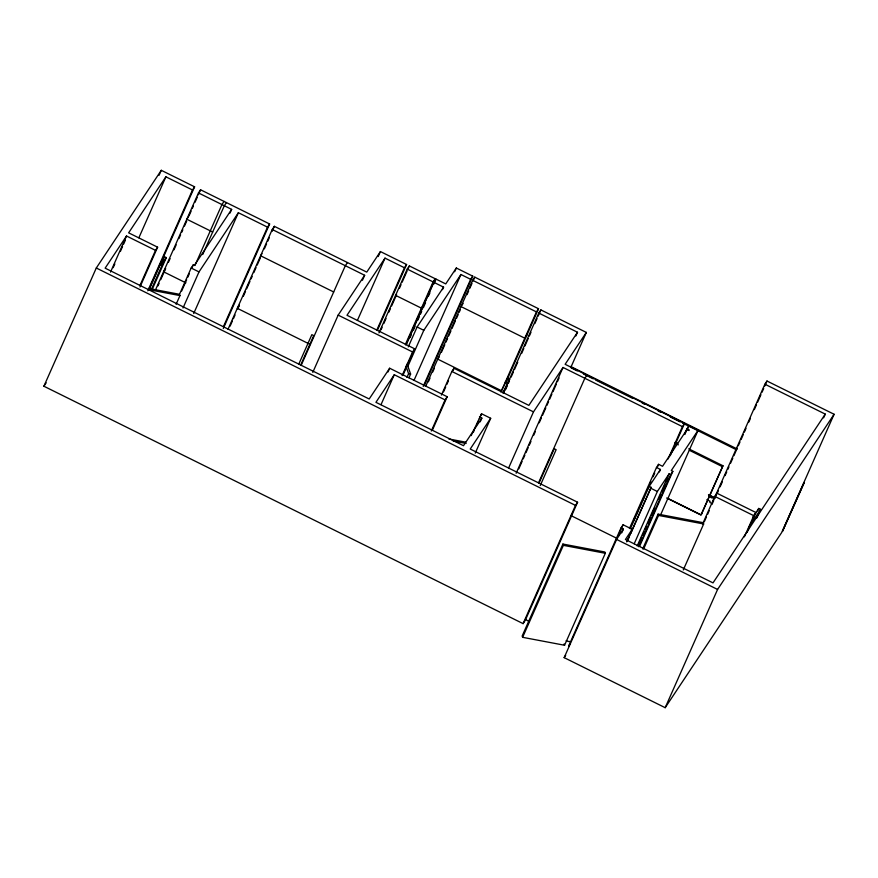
<?xml version="1.0" encoding="UTF-8"?>
<svg xmlns="http://www.w3.org/2000/svg" width="878" height="878" viewBox="0 0 878 878"><rect width="100%" height="100%" fill="white"/><g stroke="black" fill="none" stroke-linecap="round" stroke-linejoin="round"><path stroke-width="1.32" d="M471.19 435.598L481.561 413.768L490.681 418.279L470.224 449.031L577.592 502.227L525.198 620.472L523.09 623.632L43.9 386.232L96.295 267.999L161.278 170.31L194.598 186.816L149.37 288.873M110.529 272.092L126.52 235.995L155.516 250.362L157.623 247.19L128.627 232.835L165.898 176.807L192.491 189.988L194.598 186.816M113.185 267.68L114.842 263.949M120.352 251.503L122.558 246.52M123.666 244.029L125.324 240.298M159.072 175.282L161.278 170.31M138.867 237.795L165.898 176.807M140.074 285.207L155.516 250.362M139.975 287.018L157.623 247.19M147.822 290.794L192.491 189.988M149.172 289.081L161.761 260.678L164.427 256.672L166.315 257.605L152.081 289.718M160.597 265.31L164.427 256.672M151.609 288.785L163.648 261.611L166.315 257.605M155.351 290.245L198.472 192.94L200.579 189.78L269.623 223.989L223.297 328.537M158.007 285.844L159.094 283.385M160.729 279.687L165.646 268.602L163.538 271.774L185.862 282.837M168.411 262.346L170.08 258.593M173.965 249.835L176.182 244.83M178.947 238.575L180.616 234.821M181.724 232.319L182.833 229.816M184.49 226.063L186.718 221.058M188.935 216.054L191.152 211.049M192.26 208.547L193.369 206.045M195.026 202.291L197.243 197.287M198.351 194.784L200.579 189.78M179.573 294.163L191.163 268.02L193.27 264.849L194.378 265.408L231.649 209.381L198.472 192.94M181.68 290.991L186.641 279.786M187.749 277.294L189.407 273.563M192.161 267.34L193.27 264.849M176.116 304.293L179.968 295.59L179.518 294.295L148.492 288.423L148.942 289.718L179.968 295.59M194.905 265.562L221.936 204.574L224.044 201.402M202.697 254.554L224.318 205.759L226.425 202.588M183.008 308.002L198.999 271.906L238.377 212.717L267.516 227.15L269.623 223.989M229.992 213.113L231.649 209.381M193.698 313.523L238.377 212.717M223.396 326.726L267.516 227.15M228.039 329.261L272.246 229.498L274.353 226.326L366.763 272.114L380.426 251.558L406.58 264.519L377.353 330.479M230.135 326.089L232.319 321.161M233.416 318.703L235.052 315.004M237.784 308.847L239.42 305.149L237.312 308.321L310.395 344.527M243.305 296.391L245.522 291.386M246.63 288.884L249.956 281.377M251.064 278.875L252.173 276.372M253.83 272.619L256.047 267.614M257.155 265.112L260.492 257.605M264.366 248.847L266.583 243.843M267.691 241.34L269.359 237.587M272.136 231.331L274.353 226.326M298.707 364.304L311.844 334.661L313.731 335.594L300.594 365.237M301.121 365.467L345.328 265.705L347.479 262.555M312.787 372.371L338.162 315.114L364.655 275.275L272.246 229.498M362.449 280.258L364.655 275.275M378.22 256.541L380.426 251.558M357.423 320.36L385.003 258.132L404.429 267.757L406.58 264.519M376.86 329.985L404.429 267.757M378.956 332.905L407.238 269.096L409.346 265.924L435.203 278.743L405.812 345.054M381.063 329.744L382.171 327.242M383.84 323.488L386.057 318.484M388.833 312.228L390.49 308.474M391.599 305.972L396.593 294.712M399.369 288.456L401.026 284.702M402.135 282.2L407.129 270.94M408.237 268.438L409.346 265.924M387.999 371.965L389.656 368.233L447.187 396.735L432.305 430.341M405.373 344.461L433.095 281.904L435.203 278.743M406.294 344.571L433.875 282.343L436.026 279.105L445.739 283.912L456.319 268.009L472.759 276.153L424.217 385.672M410.103 337.602L411.2 335.111M413.406 330.128L415.064 326.396M417.818 320.174L419.475 316.442M420.584 313.951L421.681 311.46M423.339 307.728L425.545 302.745M428.299 296.523L429.957 292.791M433.82 284.077L436.026 279.105M381.041 404.604L394.277 374.73L445.08 399.907L447.187 396.735M408.259 346.898L417.094 326.989L443.588 287.15L433.875 282.343M402.102 375.63L412.583 351.979L414.69 348.818L346.986 315.279L385.003 258.132M403.101 374.95L414.69 348.818M407.82 366.411L423.811 330.315L460.939 274.507L470.652 279.314L472.759 276.153M442.479 289.641L443.588 287.15M406.942 377.419L408.588 373.699L405.976 366.192M454.661 271.741L456.319 268.009M408.961 377.803L410.619 374.072L407.129 364.074M414.054 380.295L460.939 274.507M423.218 386.353L470.652 279.314M425.72 386.232L472.649 280.312L474.757 277.141L538.543 308.738L506.101 381.985M428.365 381.831L430.011 378.133M432.733 371.976L434.369 368.288M441.491 352.21L444.817 344.703M445.925 342.2L447.593 338.447M448.702 335.945L450.919 330.94M452.027 328.438L455.353 320.931M456.461 318.429L458.129 314.675M459.238 312.173L460.346 309.671M466.997 294.657L468.665 290.903M469.774 288.401L471.991 283.396M473.099 280.894L474.757 277.141M441.404 395.1L451.885 371.46L453.992 368.288L528.863 405.384L577.505 332.257L538.796 313.073L503.5 392.729M443.511 391.939L445.717 386.957M446.825 384.465L448.482 380.734M452.894 370.779L453.992 368.288M431.296 431.021L445.08 399.907M473.286 432.437L474.394 429.946M476.6 424.963L478.258 421.231M479.355 418.74L481.561 413.768M480.189 421.846L481.846 418.115L479.454 416.929M500.844 391.961L507.747 378.275L509.624 379.208L503.61 392.795M538.543 308.738L536.436 311.909L501.503 390.732L437.727 359.135L439.132 357.028M475.239 453.125L490.681 418.279M502.721 392.894L509.624 379.208M505.607 389.569L507.264 385.837M508.362 383.346L509.47 380.854M511.117 377.123L513.323 372.14M514.431 369.649L517.735 362.186M521.598 353.472L523.804 348.489M524.912 346.009L528.216 338.535M529.324 336.044L530.981 332.312M534.834 323.598L537.04 318.626M538.148 316.135L540.903 309.912L586.339 332.422L570.898 367.267M508.669 467.886L533.484 411.881L563.028 367.465L682.425 426.62L684.533 423.459L565.125 364.304L586.339 332.422M575.847 335.989L577.505 332.257M516.143 473.264L563.028 367.465M518.799 468.852L522.114 461.378M523.211 458.898L524.868 455.155M525.966 452.675L528.172 447.692M529.28 445.201L530.938 441.469M533.692 435.247L535.35 431.515M539.213 422.801L541.419 417.818M542.516 415.327L545.831 407.864M546.928 405.373L548.585 401.641M549.683 399.15L551.889 394.178M552.997 391.687L556.301 384.213M557.409 381.732L559.066 377.99M538.532 482.834L584.847 378.275L586.965 375.125M538.927 483.339L554.248 448.757L556.136 449.69L540.266 485.512M523.09 623.632L575.485 505.399L577.592 502.227M562.919 544.053L522.158 636.023L522.619 637.318L564.565 645.253L605.315 553.294L604.865 551.999L562.919 544.053L563.369 545.348L522.619 637.318M626.705 541.737L632.226 529.291L623.106 524.781L620.998 527.941L568.604 646.186L570.009 644.068M713.046 501.195L764.892 384.202L766.999 381.03L834.1 414.273L781.705 532.507L665.184 707.69L564.159 657.644L617.036 538.466M618.145 535.975L623.106 524.781M621.734 532.858L623.391 529.127L620.998 527.941M629.46 528.468L656.481 467.48L658.588 464.319L662.55 466.284L686.98 429.551L688.967 430.538L689.307 430.033L686.914 428.848L684.708 433.82M633.773 520.325L635.431 516.593M636.528 514.102L637.637 511.611M639.283 507.879L641.489 502.896M642.597 500.405L644.254 496.674M647.009 490.451L648.666 486.719M649.764 484.228L650.872 481.737M653.078 476.765L654.725 473.033M657.49 466.811L658.588 464.319M630.426 528.699L649.182 486.39L660.443 469.445L656.481 467.48M626.925 541.682L651.169 487.367L649.182 486.39M627.452 540.892L629.109 537.149M630.755 533.418L651.169 487.367M659.345 471.936L660.443 469.445M668.081 458.985L682.425 426.62M670.188 455.814L684.533 423.459M634.201 543.767L657.359 491.493L669.157 473.769L670.726 474.537L672.833 471.365L671.264 470.597L698.142 430.198L689.021 425.676L686.914 428.848M684.774 434.533L686.98 429.551M687.364 429.419L689.021 425.676M637.176 545.951L669.157 473.769M638.174 545.271L641.478 537.808M642.586 535.317L644.243 531.585M645.341 529.094L646.449 526.602M648.107 522.871L650.313 517.888M651.41 515.397L654.725 507.934M658.577 499.22L660.783 494.248M661.891 491.757L665.195 484.283M666.303 481.802L667.96 478.06M638.734 546.731L670.726 474.537M639.733 546.05L672.833 471.365M642.663 548.926L658.083 514.135L703.201 522.673L703.662 523.968L683.282 569.954M643.662 548.98L658.533 515.43L658.083 514.135M660.629 514.826L698.142 430.198M688.747 448.812L722.967 465.757L701.028 514.815L668.037 498.474M701.621 513.937L722.967 465.757M702.718 523.782L714.846 496.399L716.953 493.227L755.881 512.511L747.057 532.43M704.266 521.861L706.472 516.879M707.58 514.387L709.237 510.656M711.992 504.433L713.649 500.701M714.747 498.21L716.953 493.227M717.359 493.041L718.467 490.561M720.125 486.818L722.331 481.846M725.085 475.624L726.743 471.892M727.84 469.401L728.949 466.909M730.595 463.178L732.801 458.195M733.909 455.704L737.213 448.241M738.321 445.75L739.978 442.018M741.076 439.527L743.282 434.544M744.39 432.064L746.037 428.321M748.802 422.099L750.449 418.367M754.312 409.653L756.518 404.681M757.626 402.19L760.93 394.716M762.038 392.236L763.695 388.493M764.793 386.013L766.999 381.03M665.184 707.69L717.578 589.456L834.1 414.273M744.401 536.842L753.774 515.682L755.881 512.511M748.418 528.973L750.053 525.274L760.633 509.361L758.757 508.428L752.709 517.526M757.659 510.897L758.757 508.428M756.803 518.009L760.633 509.361M823.619 417.84L825.265 414.109L764.892 384.202M126.52 235.995L105.13 268.163L369.199 398.985L389.656 368.233M43.9 386.232L46.172 382.83M188.232 217.107L186.827 219.226L212.685 232.033M262.006 253.654L260.601 255.772L333.684 291.979M423.558 305.017L421.451 308.178L395.594 295.37M394.277 374.73L375.927 402.322L463.496 445.706L481.846 418.115M463.123 303.415L461.016 306.587L524.792 338.184L526.899 335.012M538.796 313.073L540.903 309.912M623.391 529.127L616.554 539.41L717.578 589.456M632.226 529.291L625.432 539.498L713.013 582.882L825.265 414.109M564.159 657.644L565.684 655.361M701.752 513.74L700.907 515.013L666.6 498.013M568.593 641.533L566.156 640.753M408.588 373.699L410.619 374.072M448.845 438.967L465.713 442.161M453.191 441.008L466.163 443.456M658.533 515.43L703.662 523.968M563.369 545.348L605.315 553.294M570.184 641.719L570.041 641.664A1.493 0.746 23.9 0 0 569.613 641.511L569.493 641.489A1.569 0.779 23.9 0 0 568.768 641.467M472.649 280.312L536.436 311.909M407.238 269.096L433.095 281.904M570.568 366.422L737.081 448.921M571.205 367.915L577.329 370.955M583.453 373.984L593.243 378.835M595.69 380.053L632.423 398.25M642.213 403.101L644.671 404.308M658.138 410.981L660.585 412.199M670.375 417.05L680.176 421.901M682.623 423.119L736.488 449.799M675.303 442.15L677.75 443.357M674.71 443.039L678.387 444.85M689.384 450.304L722.375 466.646M417.094 326.989L423.811 330.315M505.223 382.084L507.1 383.017M714.846 496.399L753.774 515.682M709.029 494.94L715.142 497.969M708.458 494.907L713.364 497.343L712.212 498.078L708.963 496.476M338.162 315.114L412.583 351.979M451.885 371.46L533.484 411.881M706.856 499.637L710.104 501.25L709.786 502.051A1.449 0.724 23.9 0 0 710.17 502.578L710.269 502.666A1.569 0.779 23.9 0 0 710.62 502.907L710.752 502.973M650.642 488.168L657.359 491.493M191.163 268.02L198.999 271.906M161.761 260.678L163.648 261.611M96.295 267.999L575.485 505.399M570.733 515.485L616.861 538.335M525.757 619.714L528.435 621.064A1.493 0.746 23.9 0 1 528.765 621.306A1.569 0.779 23.9 0 1 529.017 621.58M564.115 643.958L564.565 645.253M803.831 483.163L782.485 531.333L804.424 482.274L803.831 483.163"/></g></svg>
